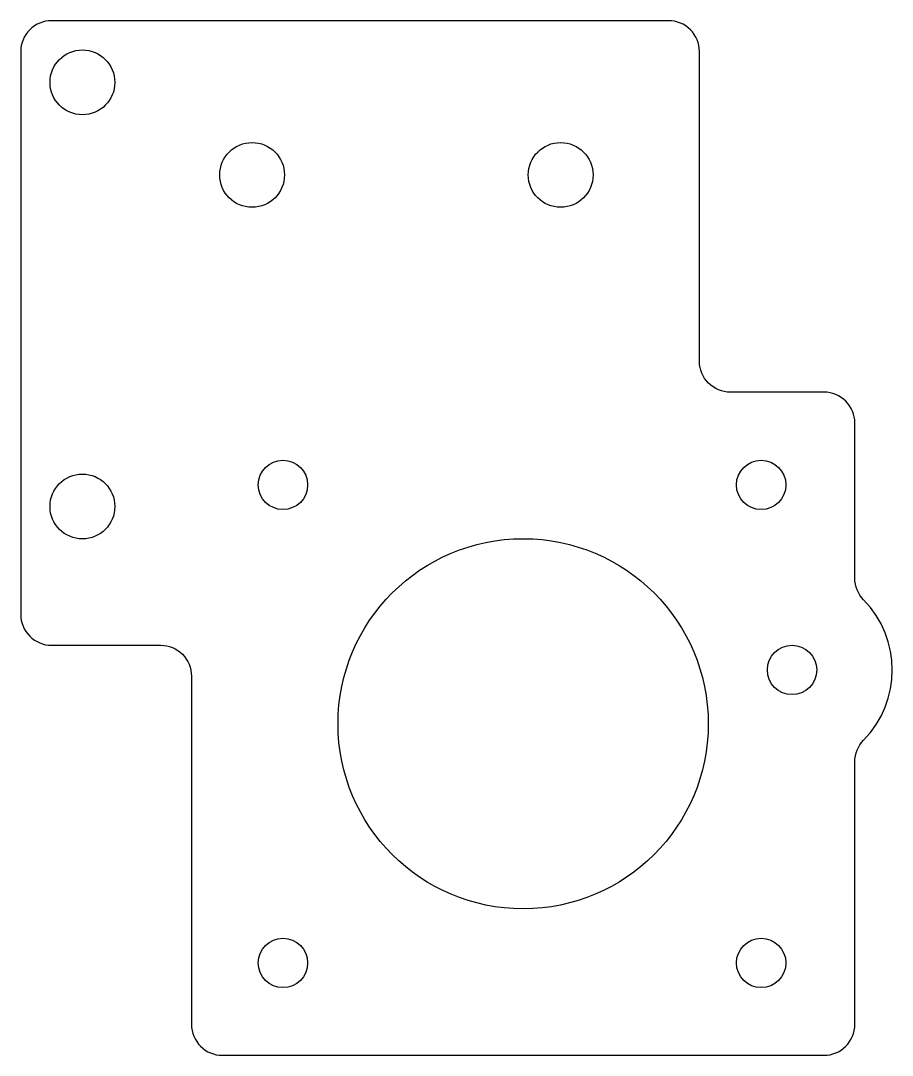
# Model space of a CAD drawing. Header units: millimetres. Extents: x 420.3 to 476.8, y 259.6 to 326.7.
import ezdxf

# ---------------------------------------------------------------- set-up
doc = ezdxf.new("R2010")
doc.units = ezdxf.units.MM
doc.layers.get('0').update_dxf_attribs({"linetype": 'CONTINUOUS'})

msp = doc.modelspace()

# ---------------------------------------------------------------- linework, layer by layer
msp.add_lwpolyline([(474.894, 280.047, 0.408291), (474.894, 289.146, -0.19628), (474.322, 290.546), (474.322, 300.608, 0.414214), (472.322, 302.608), (466.251, 302.608, -0.414214), (464.251, 304.608), (464.251, 324.696, 0.414214), (462.251, 326.696), (422.251, 326.696, 0.414214), (420.251, 324.696), (420.251, 288.196, 0.414214), (422.251, 286.196), (429.322, 286.196, -0.414214), (431.322, 284.196), (431.322, 261.608, 0.414214), (433.322, 259.608), (472.322, 259.608, 0.414214), (474.322, 261.608), (474.322, 278.647, -0.19628)], format="xyb", close=True)
for centre, radius in [((424.251, 322.696, 0), 2.1), ((435.251, 316.696, 0), 2.1), ((455.251, 316.696, 0), 2.1), ((437.251, 296.596, 0), 1.6), ((468.251, 296.596, 0), 1.6), ((424.251, 295.196, 0), 2.1), ((452.822, 281.108, 0), 12), ((470.251, 284.596, 0), 1.6), ((437.251, 265.596, 0), 1.6), ((468.251, 265.596, 0), 1.6)]:
    msp.add_circle(centre, radius)

doc.saveas('drawing.dxf')
